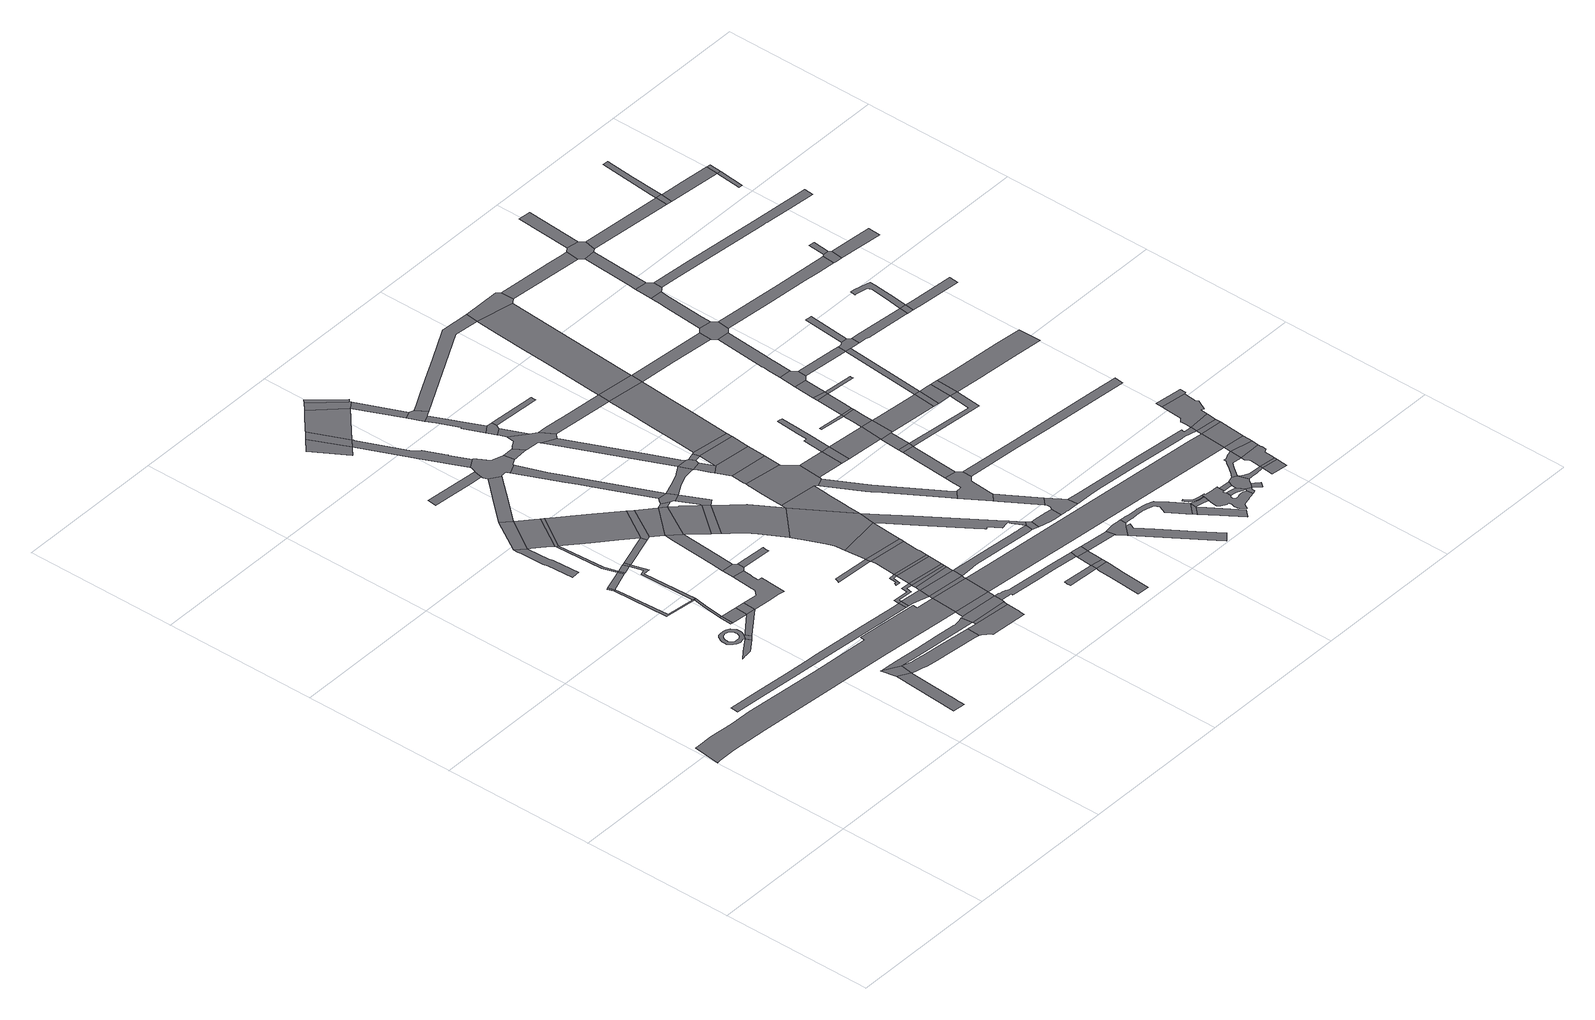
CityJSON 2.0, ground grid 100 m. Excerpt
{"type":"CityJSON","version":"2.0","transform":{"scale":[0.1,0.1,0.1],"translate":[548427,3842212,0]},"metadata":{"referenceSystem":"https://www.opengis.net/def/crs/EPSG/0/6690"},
"CityObjects":{
"road1":{"type":"Road","attributes":{"function":"1","RoadStructureAttribute.sectionType":"7"},"geometry":[{"type":"MultiSurface","lod":"1","boundaries":[[[0,1,2,3,4,5,6,7,8,9,10,11,12,13,14,15,16,17,18,19,20,21]]]}]},
"road2":{"type":"Road","attributes":{"RoadStructureAttribute.sectionType":"1"},"geometry":[{"type":"MultiSurface","lod":"1","boundaries":[[[22,23,24,25,26,27,28,29]]]}]},
"road3":{"type":"Road","attributes":{"RoadStructureAttribute.sectionType":"1"},"geometry":[{"type":"MultiSurface","lod":"1","boundaries":[[[30,31,32,33,34,35,36,37,38]]]}]},
"road4":{"type":"Road","attributes":{"RoadStructureAttribute.sectionType":"1"},"geometry":[{"type":"MultiSurface","lod":"1","boundaries":[[[39,40,41,42,43,44,45,46,47,48,49,50,51,52,53,54,55,56,57,58,59,60,61,62,63,64,65,66,67,22],[68,69,70,71,72,73,74,75,76,77,78,79,80,81,82,83,84,85,86,87,88,89,90]]]}]},
"road5":{"type":"Road","attributes":{"RoadStructureAttribute.sectionType":"1"},"geometry":[{"type":"MultiSurface","lod":"1","boundaries":[[[91,92,93,94,95,96,97,98,99,100,101,102,103,104]]]}]},
"road6":{"type":"Road","geometry":[{"type":"MultiSurface","lod":"1","boundaries":[[[39,22,29,105,106]]]}]},
"road7":{"type":"Road","geometry":[{"type":"MultiSurface","lod":"1","boundaries":[[[107,30,38,108]]]}]},
"road8":{"type":"Road","geometry":[{"type":"MultiSurface","lod":"1","boundaries":[[[109,110,111,112,113]]]}]},
"road9":{"type":"Road","geometry":[{"type":"MultiSurface","lod":"1","boundaries":[[[114,115,116,117,118]]]}]},
"road10":{"type":"Road","attributes":{"RoadStructureAttribute.sectionType":"1"},"geometry":[{"type":"MultiSurface","lod":"1","boundaries":[[[119,120,121,106,105,122,123,124]]]}]},
"road11":{"type":"Road","attributes":{"RoadStructureAttribute.sectionType":"1"},"geometry":[{"type":"MultiSurface","lod":"1","boundaries":[[[125,126,127,128,112,111,129,130,131]]]}]},
"road12":{"type":"Road","attributes":{"RoadStructureAttribute.sectionType":"1"},"geometry":[{"type":"MultiSurface","lod":"1","boundaries":[[[117,116,119,132]]]}]},
"road13":{"type":"Road","attributes":{"RoadStructureAttribute.sectionType":"1"},"geometry":[{"type":"MultiSurface","lod":"1","boundaries":[[[133,134,130,135,114,118]]]}]},
"road14":{"type":"Road","attributes":{"RoadStructureAttribute.sectionType":"1"},"geometry":[{"type":"MultiSurface","lod":"1","boundaries":[[[136,137,138,109,113,139]]]}]},
"road15":{"type":"Road","attributes":{"RoadStructureAttribute.sectionType":"1"},"geometry":[{"type":"MultiSurface","lod":"1","boundaries":[[[140,141,142,143,144,145,146,147,148,149,150]]]}]},
"road16":{"type":"Road","geometry":[{"type":"MultiSurface","lod":"1","boundaries":[[[131,130,134]]]}]},
"road17":{"type":"Road","geometry":[{"type":"MultiSurface","lod":"1","boundaries":[[[132,119,124,151]]]}]},
"road18":{"type":"Road","geometry":[{"type":"MultiSurface","lod":"1","boundaries":[[[152,136,139,153]]]}]},
"road19":{"type":"Road","attributes":{"RoadStructureAttribute.sectionType":"1"},"geometry":[{"type":"MultiSurface","lod":"1","boundaries":[[[154,155,156,157,158,159,131,134]]]}]},
"road20":{"type":"Road","attributes":{"RoadStructureAttribute.sectionType":"1"},"geometry":[{"type":"MultiSurface","lod":"1","boundaries":[[[160,161,162,163,136,152]]]}]},
"road21":{"type":"Road","attributes":{"RoadStructureAttribute.sectionType":"1"},"geometry":[{"type":"MultiSurface","lod":"1","boundaries":[[[164,165,152,153,166,157]]]}]},
"road22":{"type":"Road","attributes":{"function":"1","RoadStructureAttribute.sectionType":"7"},"geometry":[{"type":"MultiSurface","lod":"1","boundaries":[[[167,168,169,170,171,172,108,38,173,174,175,176,177,178,179,180,181]]]}]},
"road23":{"type":"Road","attributes":{"RoadStructureAttribute.sectionType":"1"},"geometry":[{"type":"MultiSurface","lod":"1","boundaries":[[[182,183,184,185,186,187,188,189,190,191,192,193,194,107,108,195,196,197,198,199,200,201]]]}]},
"road24":{"type":"Road","geometry":[{"type":"MultiSurface","lod":"1","boundaries":[[[202,140,150,203]]]}]},
"road25":{"type":"Road","geometry":[{"type":"MultiSurface","lod":"1","boundaries":[[[204,164,157,156]]]}]},
"road26":{"type":"Road","attributes":{"RoadStructureAttribute.sectionType":"1"},"geometry":[{"type":"MultiSurface","lod":"1","boundaries":[[[203,150,205,206,207,208]]]}]},
"road27":{"type":"Road","attributes":{"RoadStructureAttribute.sectionType":"1"},"geometry":[{"type":"MultiSurface","lod":"1","boundaries":[[[209,210,211,212,151,124,213,214,215,216,217,218,219,220,221,222]]]}]},
"road28":{"type":"Road","geometry":[{"type":"MultiSurface","lod":"1","boundaries":[[[208,207,162,161,223]]]}]},
"road29":{"type":"Road","attributes":{"RoadStructureAttribute.sectionType":"1"},"geometry":[{"type":"MultiSurface","lod":"1","boundaries":[[[224,204,156,225]]]}]},
"road30":{"type":"Road","geometry":[{"type":"MultiSurface","lod":"1","boundaries":[[[226,209,222,227,228,229,230]]]}]},
"road31":{"type":"Road","attributes":{"RoadStructureAttribute.sectionType":"1"},"geometry":[{"type":"MultiSurface","lod":"1","boundaries":[[[231,232,233,234,223,161,235,236,237,238,239,224,240]]]}]},
"road32":{"type":"Road","attributes":{"RoadStructureAttribute.sectionType":"1"},"geometry":[{"type":"MultiSurface","lod":"1","boundaries":[[[241,242,243,244,245]]]}]},
"road33":{"type":"Road","attributes":{"RoadStructureAttribute.sectionType":"1"},"geometry":[{"type":"MultiSurface","lod":"1","boundaries":[[[246,247,202,203,248,249,250,251]]]}]},
"road34":{"type":"Road","attributes":{"RoadStructureAttribute.sectionType":"1"},"geometry":[{"type":"MultiSurface","lod":"1","boundaries":[[[252,253,254,255,256,226,230,257,258,259,260]]]}]},
"road35":{"type":"Road","geometry":[{"type":"MultiSurface","lod":"1","boundaries":[[[104,103,261,262]]]}]},
"road36":{"type":"Road","geometry":[{"type":"MultiSurface","lod":"1","boundaries":[[[263,264,265,266,267]]]}]},
"road37":{"type":"Road","geometry":[{"type":"MultiSurface","lod":"1","boundaries":[[[268,269,270,229,228]]]}]},
"road38":{"type":"Road","geometry":[{"type":"MultiSurface","lod":"1","boundaries":[[[181,180,271,272,273,274,275,276,277,278,279,280]]]}]},
"road39":{"type":"Road","attributes":{"RoadStructureAttribute.sectionType":"1"},"geometry":[{"type":"MultiSurface","lod":"1","boundaries":[[[281,282,262,261,283,284,285]]]}]},
"road40":{"type":"Road","geometry":[{"type":"MultiSurface","lod":"1","boundaries":[[[240,224,225,286,287,288]]]}]},
"road41":{"type":"Road","geometry":[{"type":"MultiSurface","lod":"1","boundaries":[[[289,263,267,290]]]}]},
"road42":{"type":"Road","geometry":[{"type":"MultiSurface","lod":"1","boundaries":[[[291,292,293,104,262,294,295,296,297,298]]]}]},
"road43":{"type":"Road","attributes":{"RoadStructureAttribute.sectionType":"7"},"geometry":[{"type":"MultiSurface","lod":"1","boundaries":[[[299,300,280,279,301]]]}]},
"road44":{"type":"Road","attributes":{"RoadStructureAttribute.sectionType":"1"},"geometry":[{"type":"MultiSurface","lod":"1","boundaries":[[[302,288,287,303,252,304]]]}]},
"road45":{"type":"Road","geometry":[{"type":"MultiSurface","lod":"1","boundaries":[[[305,201,200,306,299,301,307,308,309,310,311]]]}]},
"road46":{"type":"Road","geometry":[{"type":"MultiSurface","lod":"1","boundaries":[[[304,252,260,312]]]}]},
"road47":{"type":"Road","attributes":{"RoadStructureAttribute.sectionType":"7"},"geometry":[{"type":"MultiSurface","lod":"1","boundaries":[[[20,313,311,310,314,315,316]]]}]},
"road48":{"type":"Road","attributes":{"RoadStructureAttribute.sectionType":"1"},"geometry":[{"type":"MultiSurface","lod":"1","boundaries":[[[317,318,319,320,321,322,323,290,267,324,325,326]]]}]},
"road49":{"type":"Road","attributes":{"RoadStructureAttribute.sectionType":"1"},"geometry":[{"type":"MultiSurface","lod":"1","boundaries":[[[327,328,329,330,331,332]]]}]},
"road50":{"type":"Road","geometry":[{"type":"MultiSurface","lod":"1","boundaries":[[[333,334,335,336,337,338,339,340]]]}]},
"road51":{"type":"Road","geometry":[{"type":"MultiSurface","lod":"1","boundaries":[[[341,21,20,316,342]]]}]},
"road52":{"type":"Road","attributes":{"RoadStructureAttribute.sectionType":"1"},"geometry":[{"type":"MultiSurface","lod":"1","boundaries":[[[343,344,345,312,260,346,347,348]]]}]},
"road53":{"type":"Road","attributes":{"RoadStructureAttribute.sectionType":"7"},"geometry":[{"type":"MultiSurface","lod":"1","boundaries":[[[284,349,350,341,342,351,352,353]]]}]},
"road54":{"type":"Road","geometry":[{"type":"MultiSurface","lod":"1","boundaries":[[[354,355,356,357,358,326,325,359,360,245,244,361,246,251,362,363,364,365,366,367,368,369,370,371]]]}]},
"road55":{"type":"Road","attributes":{"RoadStructureAttribute.sectionType":"1"},"geometry":[{"type":"MultiSurface","lod":"1","boundaries":[[[372,373,374,375,376,377,289,290,378,379,380,381,382,383,384,385]]]}]},
"road56":{"type":"Road","geometry":[{"type":"MultiSurface","lod":"1","boundaries":[[[285,284,353,386]]]}]},
"road57":{"type":"Road","geometry":[{"type":"MultiSurface","lod":"1","boundaries":[[[348,347,387,388]]]}]},
"road58":{"type":"Road","attributes":{"RoadStructureAttribute.sectionType":"7"},"geometry":[{"type":"MultiSurface","lod":"1","boundaries":[[[389,390,391,285,386,392,393,394,395,396,397]]]}]},
"road59":{"type":"Road","attributes":{"RoadStructureAttribute.sectionType":"1"},"geometry":[{"type":"MultiSurface","lod":"1","boundaries":[[[398,297,389,397]]]}]},
"road60":{"type":"Road","attributes":{"RoadStructureAttribute.sectionType":"1"},"geometry":[{"type":"MultiSurface","lod":"1","boundaries":[[[399,304,312,400]]]}]},
"road61":{"type":"Road","geometry":[{"type":"MultiSurface","lod":"1","boundaries":[[[298,297,398,401]]]}]},
"road62":{"type":"Road","attributes":{"RoadStructureAttribute.sectionType":"1"},"geometry":[{"type":"MultiSurface","lod":"1","boundaries":[[[402,403,404,405,366,365,406,407,408,409,410,411,412,413]]]}]},
"road63":{"type":"Road","attributes":{"RoadStructureAttribute.sectionType":"1"},"geometry":[{"type":"MultiSurface","lod":"1","boundaries":[[[340,298,401,414]]]}]},
"road64":{"type":"Road","attributes":{"RoadStructureAttribute.sectionType":"1"},"geometry":[{"type":"MultiSurface","lod":"1","boundaries":[[[333,340,414,415]]]}]},
"road65":{"type":"Road","geometry":[{"type":"MultiSurface","lod":"1","boundaries":[[[412,416,399,400,417,418,419,413]]]}]},
"road66":{"type":"Road","attributes":{"RoadStructureAttribute.sectionType":"1"},"geometry":[{"type":"MultiSurface","lod":"1","boundaries":[[[420,421,422,423,388,387,424,425,426,427,428,429]]]}]},
"road67":{"type":"Road","geometry":[{"type":"MultiSurface","lod":"1","boundaries":[[[430,431,372,385,432,433]]]}]},
"road68":{"type":"Road","attributes":{"RoadStructureAttribute.sectionType":"1"},"geometry":[{"type":"MultiSurface","lod":"1","boundaries":[[[434,435,436,333,415,437,438,439]]]}]},
"road69":{"type":"Road","attributes":{"RoadStructureAttribute.sectionType":"1"},"geometry":[{"type":"MultiSurface","lod":"1","boundaries":[[[440,371,370,441,442,443,444,445,446]]]}]},
"road70":{"type":"Road","attributes":{"RoadStructureAttribute.sectionType":"1"},"geometry":[{"type":"MultiSurface","lod":"1","boundaries":[[[447,448,449,419,418,450,451,348,388]]]}]},
"road71":{"type":"Road","attributes":{"RoadStructureAttribute.sectionType":"1"},"geometry":[{"type":"MultiSurface","lod":"1","boundaries":[[[452,430,433,453]]]}]},
"road72":{"type":"Road","geometry":[{"type":"MultiSurface","lod":"1","boundaries":[[[331,434,439,454,455,332]]]}]},
"road73":{"type":"Road","attributes":{"RoadStructureAttribute.sectionType":"1"},"geometry":[{"type":"MultiSurface","lod":"1","boundaries":[[[456,457,458,459,332,455]]]}]},
"road74":{"type":"Road","attributes":{"RoadStructureAttribute.sectionType":"1"},"geometry":[{"type":"MultiSurface","lod":"1","boundaries":[[[432,385,460,461]]]}]},
"road75":{"type":"Road","geometry":[{"type":"MultiSurface","lod":"1","boundaries":[[[429,428,462,463,464,465,466,457,456,467]]]}]},
"road76":{"type":"Road","geometry":[{"type":"MultiSurface","lod":"1","boundaries":[[[468,461,460,469,470,471,472,473]]]}]},
"road77":{"type":"Road","attributes":{"RoadStructureAttribute.sectionType":"1"},"geometry":[{"type":"MultiSurface","lod":"1","boundaries":[[[470,469,474,475,476,477,478]]]}]},
"road78":{"type":"Road","attributes":{"RoadStructureAttribute.sectionType":"1"},"geometry":[{"type":"MultiSurface","lod":"1","boundaries":[[[479,480,481,482,483,484,485,486,487,488,413,419,489,490,491,492,493,494,495,496]]]}]},
"road79":{"type":"Road","attributes":{"RoadStructureAttribute.sectionType":"1"},"geometry":[{"type":"MultiSurface","lod":"1","boundaries":[[[497,498,499,500,501,502,503,504,310,309,505,506,507,508,509,510,511]]]}]},
"road80":{"type":"Road","geometry":[{"type":"MultiSurface","lod":"1","boundaries":[[[512,478,477,513,514,515,516,517,518]]]}]},
"road81":{"type":"Road","geometry":[{"type":"MultiSurface","lod":"1","boundaries":[[[519,520,521,522,523,524,525,440,446,526,527,528,529,530,531,532,533,534]]]}]},
"road82":{"type":"Road","attributes":{"RoadStructureAttribute.sectionType":"1"},"geometry":[{"type":"MultiSurface","lod":"1","boundaries":[[[514,513,535,519,534]]]}]},
"road83":{"type":"Road","geometry":[{"type":"MultiSurface","lod":"1","boundaries":[[[536,429,467,537,538,539,540,541,542,543]]]}]},
"road84":{"type":"Road","attributes":{"RoadStructureAttribute.sectionType":"1"},"geometry":[{"type":"MultiSurface","lod":"1","boundaries":[[[528,544,545,479,546,547,548,549,529]]]}]},
"road85":{"type":"Road","geometry":[{"type":"MultiSurface","lod":"1","boundaries":[[[550,551,552,553,554]]]}]},
"road86":{"type":"Road","attributes":{"RoadStructureAttribute.sectionType":"1"},"geometry":[{"type":"MultiSurface","lod":"1","boundaries":[[[555,556,557,558,559,560,561,562,386,353,563,564,565,566,567]]]}]},
"road87":{"type":"Road","geometry":[{"type":"MultiSurface","lod":"1","boundaries":[[[479,496,568,569,570,571,546]]]}]},
"road88":{"type":"Road","attributes":{"RoadStructureAttribute.sectionType":"1"},"geometry":[{"type":"MultiSurface","lod":"1","boundaries":[[[572,568,496,573,574,575,576]]]}]},
"road89":{"type":"Road","attributes":{"RoadStructureAttribute.sectionType":"1"},"geometry":[{"type":"MultiSurface","lod":"1","boundaries":[[[553,577,578,579,580,581,582,583]]]}]},
"road90":{"type":"Road","attributes":{"RoadStructureAttribute.sectionType":"1"},"geometry":[{"type":"MultiSurface","lod":"1","boundaries":[[[584,585,586,518,517]]]}]},
"road91":{"type":"Road","geometry":[{"type":"MultiSurface","lod":"1","boundaries":[[[587,588,589,590,591,592,536,543,593,594,595,596,597,598,599,600]]]}]},
"road92":{"type":"Road","attributes":{"RoadStructureAttribute.sectionType":"1"},"geometry":[{"type":"MultiSurface","lod":"1","boundaries":[[[601,602,603,571,570,604,605]]]}]},
"road93":{"type":"Road","geometry":[{"type":"MultiSurface","lod":"1","boundaries":[[[554,553,583,606]]]}]},
"road94":{"type":"Road","attributes":{"RoadStructureAttribute.sectionType":"1"},"geometry":[{"type":"MultiSurface","lod":"1","boundaries":[[[607,608,587,600,609]]]}]},
"road95":{"type":"Road","attributes":{"RoadStructureAttribute.sectionType":"1"},"geometry":[{"type":"MultiSurface","lod":"1","boundaries":[[[610,611,612,613,614,467,456,615,616,617,618,619,620,621,622,623,624,625,626,627,628,629,630,631,632,633,634,635,567,636]]]}]},
"road96":{"type":"Road","attributes":{"RoadStructureAttribute.sectionType":"1"},"geometry":[{"type":"MultiSurface","lod":"1","boundaries":[[[637,554,606,638,639]]]}]},
"road97":{"type":"Road","geometry":[{"type":"MultiSurface","lod":"1","boundaries":[[[576,575,607,609,640]]]}]},
"road98":{"type":"Road","attributes":{"RoadStructureAttribute.sectionType":"1"},"geometry":[{"type":"MultiSurface","lod":"1","boundaries":[[[641,642,643,644,533,532,645,646]]]}]},
"road99":{"type":"Road","geometry":[{"type":"MultiSurface","lod":"1","boundaries":[[[647,511,510,637,639,648]]]}]},
"road100":{"type":"Road","attributes":{"RoadStructureAttribute.sectionType":"1"},"geometry":[{"type":"MultiSurface","lod":"1","boundaries":[[[605,576,640,649,650]]]}]},
"road101":{"type":"Road","geometry":[{"type":"MultiSurface","lod":"1","boundaries":[[[651,601,605,650,652,653]]]}]},
"road102":{"type":"Road","attributes":{"RoadStructureAttribute.sectionType":"1"},"geometry":[{"type":"MultiSurface","lod":"1","boundaries":[[[654,655,596,595,656,657,658,659,660,661,662]]]}]},
"road103":{"type":"Road","geometry":[{"type":"MultiSurface","lod":"1","boundaries":[[[663,664,636,567,566,665,666]]]}]},
"road104":{"type":"Road","attributes":{"RoadStructureAttribute.sectionType":"1"},"geometry":[{"type":"MultiSurface","lod":"1","boundaries":[[[667,648,639,668,669]]]}]},
"road105":{"type":"Road","attributes":{"RoadStructureAttribute.sectionType":"1"},"geometry":[{"type":"MultiSurface","lod":"1","boundaries":[[[670,671,672,673,674,675,676,677,678,473,472,679,680,681]]]}]},
"road106":{"type":"Road","attributes":{"RoadStructureAttribute.sectionType":"1"},"geometry":[{"type":"MultiSurface","lod":"1","boundaries":[[[682,683,599,598,684,685]]]}]},
"road107":{"type":"Road","attributes":{"RoadStructureAttribute.sectionType":"1"},"geometry":[{"type":"MultiSurface","lod":"1","boundaries":[[[686,687,688,689,666,665,690,691,692,693,694]]]}]},
"road108":{"type":"Road","attributes":{"RoadStructureAttribute.sectionType":"1"},"geometry":[{"type":"MultiSurface","lod":"1","boundaries":[[[695,696,697,698,699,700,651,653,701,702,703,704,705,706]]]}]},
"road109":{"type":"Road","geometry":[{"type":"MultiSurface","lod":"1","boundaries":[[[685,684,707,708]]]}]},
"road110":{"type":"Road","geometry":[{"type":"MultiSurface","lod":"1","boundaries":[[[709,710,711,662,661,712,713,714,715,716,717,718,719,720]]]}]},
"road111":{"type":"Road","geometry":[{"type":"MultiSurface","lod":"1","boundaries":[[[721,722,723,724,725,669,668,726,727,728,729,730]]]}]},
"road112":{"type":"Road","attributes":{"RoadStructureAttribute.sectionType":"1"},"geometry":[{"type":"MultiSurface","lod":"1","boundaries":[[[713,712,731,732,733]]]}]},
"road113":{"type":"Road","geometry":[{"type":"MultiSurface","lod":"1","boundaries":[[[646,645,695,706,734,735]]]}]},
"road114":{"type":"Road","attributes":{"RoadStructureAttribute.sectionType":"1"},"geometry":[{"type":"MultiSurface","lod":"1","boundaries":[[[736,737,738,739,740,741,742,743,744,685,708]]]}]},
"road115":{"type":"Road","geometry":[{"type":"MultiSurface","lod":"1","boundaries":[[[745,733,732,746,747,748,694,693,749,750,751,752,753,754,755,756]]]}]},
"road116":{"type":"Road","attributes":{"function":"1","RoadStructureAttribute.sectionType":"7"},"geometry":[{"type":"MultiSurface","lod":"1","boundaries":[[[757,758,759,760,342,316,761,762,763,764,765,766,767]]]}]},
"road117":{"type":"Road","attributes":{"RoadStructureAttribute.sectionType":"1"},"geometry":[{"type":"MultiSurface","lod":"1","boundaries":[[[768,769,770,771,772,728,727,773,774,775,776]]]}]},
"road118":{"type":"Road","attributes":{"RoadStructureAttribute.sectionType":"1"},"geometry":[{"type":"MultiSurface","lod":"1","boundaries":[[[708,707,777,778,779]]]}]},
"road119":{"type":"Road","attributes":{"RoadStructureAttribute.sectionType":"1"},"geometry":[{"type":"MultiSurface","lod":"1","boundaries":[[[780,781,709,720,782,783,784]]]}]},
"road120":{"type":"Road","geometry":[{"type":"MultiSurface","lod":"1","boundaries":[[[785,780,784,786]]]}]},
"road121":{"type":"Road","attributes":{"RoadStructureAttribute.sectionType":"1"},"geometry":[{"type":"MultiSurface","lod":"1","boundaries":[[[787,788,789,790,791,792,793,794,795,796,797,798,799,800,801,802,730,729,803,804,805,806,807,808,809,810,811,812,813,814]]]}]},
"road122":{"type":"Road","attributes":{"RoadStructureAttribute.sectionType":"1"},"geometry":[{"type":"MultiSurface","lod":"1","boundaries":[[[778,785,786,815]]]}]},
"road123":{"type":"Road","attributes":{"RoadStructureAttribute.sectionType":"1"},"geometry":[{"type":"MultiSurface","lod":"1","boundaries":[[[680,816,817,818,819,820,821,822,823,646,735,824,825]]]}]},
"road124":{"type":"Road","geometry":[{"type":"MultiSurface","lod":"1","boundaries":[[[826,827,828,829,830]]]}]},
"road125":{"type":"Road","geometry":[{"type":"MultiSurface","lod":"1","boundaries":[[[779,778,815,831,832]]]}]},
"road126":{"type":"Road","geometry":[{"type":"MultiSurface","lod":"1","boundaries":[[[814,813,833,834]]]}]},
"road127":{"type":"Road","attributes":{"RoadStructureAttribute.sectionType":"1"},"geometry":[{"type":"MultiSurface","lod":"1","boundaries":[[[829,835,779,832,836,837]]]}]},
"road128":{"type":"Road","geometry":[{"type":"MultiSurface","lod":"1","boundaries":[[[830,829,837,838]]]}]},
"road129":{"type":"Road","attributes":{"RoadStructureAttribute.sectionType":"1"},"geometry":[{"type":"MultiSurface","lod":"1","boundaries":[[[839,834,833,840,841,842]]]}]},
"road130":{"type":"Road","attributes":{"RoadStructureAttribute.sectionType":"1"},"geometry":[{"type":"MultiSurface","lod":"1","boundaries":[[[843,844,830,838,845,846,847]]]}]},
"road131":{"type":"Road","geometry":[{"type":"MultiSurface","lod":"1","boundaries":[[[848,849,814,834,850,851,852,853]]]}]},
"road132":{"type":"Road","geometry":[{"type":"MultiSurface","lod":"1","boundaries":[[[854,855,856,857,858,859,860,861,862,863,864,865,866,867,868,869,870,871]]]}]},
"road133":{"type":"Road","attributes":{"RoadStructureAttribute.sectionType":"1"},"geometry":[{"type":"MultiSurface","lod":"1","boundaries":[[[734,706,872,873,874]]]}]},
"road134":{"type":"Road","geometry":[{"type":"MultiSurface","lod":"1","boundaries":[[[681,680,825,875,876,877,878]]]}]},
"road135":{"type":"Road","geometry":[{"type":"MultiSurface","lod":"1","boundaries":[[[879,843,847,880]]]}]},
"road136":{"type":"Road","attributes":{"RoadStructureAttribute.sectionType":"1"},"geometry":[{"type":"MultiSurface","lod":"1","boundaries":[[[881,879,880,882,883]]]}]},
"road137":{"type":"Road","attributes":{"RoadStructureAttribute.sectionType":"1"},"geometry":[{"type":"MultiSurface","lod":"1","boundaries":[[[884,885,886,832,831,887,888]]]}]},
"road138":{"type":"Road","attributes":{"RoadStructureAttribute.sectionType":"1"},"geometry":[{"type":"MultiSurface","lod":"1","boundaries":[[[889,890,786,784,891,892]]]}]},
"road139":{"type":"Road","geometry":[{"type":"MultiSurface","lod":"1","boundaries":[[[893,894,895,896,897,871,870,898,853,852,899,900,901,902,903,904,905,906,907,908,909,910,911,912,913,914,915,916,917,918,919,920,921,922,923,924,925,926,927,928,929,930,931,932,933,934,935,936]]]}]},
"road140":{"type":"Road","geometry":[{"type":"MultiSurface","lod":"1","boundaries":[[[937,881,883,938,939,940]]]}]},
"road141":{"type":"Road","attributes":{"RoadStructureAttribute.sectionType":"1"},"geometry":[{"type":"MultiSurface","lod":"1","boundaries":[[[941,942,943,944,945,756,755,946,947,948,949,950,951,952,953,954,955]]]}]},
"road142":{"type":"Road","geometry":[{"type":"MultiSurface","lod":"1","boundaries":[[[956,957,958,880,847]]]}]},
"road143":{"type":"Road","geometry":[{"type":"MultiSurface","lod":"1","boundaries":[[[959,960,961,932,931,962,963,964,965,966]]]}]},
"road144":{"type":"Road","attributes":{"RoadStructureAttribute.sectionType":"1"},"geometry":[{"type":"MultiSurface","lod":"1","boundaries":[[[967,936,935,968,969,970,971]]]}]},
"road145":{"type":"Road","geometry":[{"type":"MultiSurface","lod":"1","boundaries":[[[965,918,917,972,973,974,975,976,977]]]}]},
"road146":{"type":"Road","attributes":{"RoadStructureAttribute.sectionType":"1"},"geometry":[{"type":"MultiSurface","lod":"1","boundaries":[[[978,979,980,981,937,940,982,983,984,985]]]}]},
"road147":{"type":"Road","geometry":[{"type":"MultiSurface","lod":"1","boundaries":[[[888,887,986,987]]]}]},
"road148":{"type":"Road","geometry":[{"type":"MultiSurface","lod":"1","boundaries":[[[988,971,970,989,966,965,977,990,991,992,993]]]}]},
"road149":{"type":"Road","attributes":{"RoadStructureAttribute.sectionType":"1"},"geometry":[{"type":"MultiSurface","lod":"1","boundaries":[[[994,990,977,995,996,997]]]}]},
"road150":{"type":"Road","attributes":{"RoadStructureAttribute.sectionType":"1"},"geometry":[{"type":"MultiSurface","lod":"1","boundaries":[[[998,999,1000,1001,718,717,1002,1003,1004,1005,1006]]]}]},
"road151":{"type":"Road","attributes":{"RoadStructureAttribute.sectionType":"1"},"geometry":[{"type":"MultiSurface","lod":"1","boundaries":[[[1007,987,986,889,1008]]]}]},
"road152":{"type":"Road","attributes":{"RoadStructureAttribute.sectionType":"1"},"geometry":[{"type":"MultiSurface","lod":"1","boundaries":[[[1009,939,938,1010,1011]]]}]},
"road153":{"type":"Road","geometry":[{"type":"MultiSurface","lod":"1","boundaries":[[[1012,1013,874,873,1014,978,985,1015,1016,1017,1018,1019]]]}]},
"road154":{"type":"Road","attributes":{"RoadStructureAttribute.sectionType":"1"},"geometry":[{"type":"MultiSurface","lod":"1","boundaries":[[[1020,1021,1022,1023,993,992,1024,1025,1026,1027]]]}]},
"road155":{"type":"Road","geometry":[{"type":"MultiSurface","lod":"1","boundaries":[[[1028,1008,889,892,1029]]]}]},
"road156":{"type":"Road","attributes":{"RoadStructureAttribute.sectionType":"1"},"geometry":[{"type":"MultiSurface","lod":"1","boundaries":[[[1030,1031,1032,1033,1034,1035,1036,1037,988,993,1038,1039,1040,1041]]]}]},
"road157":{"type":"Road","attributes":{"RoadStructureAttribute.sectionType":"1"},"geometry":[{"type":"MultiSurface","lod":"1","boundaries":[[[1010,1042,888,987,1043,1044,1045]]]}]},
"road158":{"type":"Road","attributes":{"RoadStructureAttribute.sectionType":"1"},"geometry":[{"type":"MultiSurface","lod":"1","boundaries":[[[1046,1047,1048,877,876,1049,1050]]]}]},
"road159":{"type":"Road","attributes":{"RoadStructureAttribute.sectionType":"1"},"geometry":[{"type":"MultiSurface","lod":"1","boundaries":[[[1051,1052,1053,1054,1055,1012,1019,1056,1057,1058,1059]]]}]},
"road160":{"type":"Road","attributes":{"RoadStructureAttribute.sectionType":"1"},"geometry":[{"type":"MultiSurface","lod":"1","boundaries":[[[1026,1060,1061,1062]]]}]},
"road161":{"type":"Road","geometry":[{"type":"MultiSurface","lod":"1","boundaries":[[[1027,1026,1062,1063]]]}]},
"road162":{"type":"Road","attributes":{"RoadStructureAttribute.sectionType":"1"},"geometry":[{"type":"MultiSurface","lod":"1","boundaries":[[[1064,1065,1066,1067,1068,1069,1070,1071,1041,1072,1073,1074,1027,1063]]]}]},
"road163":{"type":"Road","geometry":[{"type":"MultiSurface","lod":"1","boundaries":[[[1075,1076,1011,1010,1045,1077,1078,1079,1080,1081]]]}]},
"road164":{"type":"Road","geometry":[{"type":"MultiSurface","lod":"1","boundaries":[[[1082,1051,1059,1083,1084,1085,1086,1087]]]}]},
"road165":{"type":"Road","geometry":[{"type":"MultiSurface","lod":"1","boundaries":[[[1030,1041,1071,1088]]]}]},
"road166":{"type":"Road","attributes":{"RoadStructureAttribute.sectionType":"7"},"geometry":[{"type":"MultiSurface","lod":"1","boundaries":[[[766,1030,1088,1089]]]}]},
"road167":{"type":"Road","attributes":{"RoadStructureAttribute.sectionType":"1"},"geometry":[{"type":"MultiSurface","lod":"1","boundaries":[[[1090,1091,1092,1075,1081]]]}]},
"road168":{"type":"Road","geometry":[{"type":"MultiSurface","lod":"1","boundaries":[[[767,766,1089,1093]]]}]},
"road169":{"type":"Road","attributes":{"RoadStructureAttribute.sectionType":"1"},"geometry":[{"type":"MultiSurface","lod":"1","boundaries":[[[1094,1095,1096,1082,1087]]]}]},
"road170":{"type":"Road","attributes":{"RoadStructureAttribute.sectionType":"7"},"geometry":[{"type":"MultiSurface","lod":"1","boundaries":[[[954,767,1093,1097]]]}]},
"road171":{"type":"Road","geometry":[{"type":"MultiSurface","lod":"1","boundaries":[[[1098,955,954,1097]]]}]},
"road172":{"type":"Road","attributes":{"RoadStructureAttribute.sectionType":"1"},"geometry":[{"type":"MultiSurface","lod":"1","boundaries":[[[1099,1100,1101,1029,892,1102,1103,1104,1105,1106,1107]]]}]},
"road173":{"type":"Road","geometry":[{"type":"MultiSurface","lod":"1","boundaries":[[[1108,1050,1049,1109,1095,1094,1110,1111,1112]]]}]},
"road174":{"type":"Road","attributes":{"RoadStructureAttribute.sectionType":"1"},"geometry":[{"type":"MultiSurface","lod":"1","boundaries":[[[1113,1114,1115,1116,1117,1118,1119,1120,1121,955,1098,1122,1123,1124,1125,1126,1127]]]}]},
"road175":{"type":"Road","attributes":{"RoadStructureAttribute.sectionType":"1"},"geometry":[{"type":"MultiSurface","lod":"1","boundaries":[[[1128,1129,1080,1079,1130,1131,1132,1133,1134]]]}]},
"road176":{"type":"Road","attributes":{"RoadStructureAttribute.sectionType":"1"},"geometry":[{"type":"MultiSurface","lod":"1","boundaries":[[[1135,1017,1016,1136,1137,1138,1139,1140,1141,1142]]]}]},
"road177":{"type":"Road","geometry":[{"type":"MultiSurface","lod":"1","boundaries":[[[1143,1113,1127,1144,1145,1146]]]}]},
"road178":{"type":"Road","attributes":{"RoadStructureAttribute.sectionType":"1"},"geometry":[{"type":"MultiSurface","lod":"1","boundaries":[[[1147,1108,1112,1148]]]}]},
"road179":{"type":"Road","geometry":[{"type":"MultiSurface","lod":"1","boundaries":[[[1134,1133,1149,1150]]]}]},
"road180":{"type":"Road","attributes":{"RoadStructureAttribute.sectionType":"1"},"geometry":[{"type":"MultiSurface","lod":"1","boundaries":[[[1151,1152,1153,1154,1155,1156,1157,1158,1159,1160,1161,1162,1163,1164,1134,1150]]]}]},
"road181":{"type":"Road","attributes":{"RoadStructureAttribute.sectionType":"1"},"geometry":[{"type":"MultiSurface","lod":"1","boundaries":[[[1165,1111,1110,1166,1167]]]}]},
"road182":{"type":"Road","attributes":{"RoadStructureAttribute.sectionType":"1"},"geometry":[{"type":"MultiSurface","lod":"1","boundaries":[[[1168,1150,1149,1169,1170,1171]]]}]},
"road183":{"type":"Road","attributes":{"RoadStructureAttribute.sectionType":"1"},"geometry":[{"type":"MultiSurface","lod":"1","boundaries":[[[1172,1173,1174,1175,1085,1084,1176,1177,1178,1179,1180,1181,1182,1183,1184,1185,1186]]]}]},
"road184":{"type":"Road","geometry":[{"type":"MultiSurface","lod":"1","boundaries":[[[1187,1142,1141,1188,1189,1190,1191]]]}]},
"road185":{"type":"Road","geometry":[{"type":"MultiSurface","lod":"1","boundaries":[[[1192,1193,1187,1191]]]}]},
"road186":{"type":"Road","geometry":[{"type":"MultiSurface","lod":"1","boundaries":[[[1167,1166,1194,1195,1196]]]}]},
"road187":{"type":"Road","attributes":{"RoadStructureAttribute.sectionType":"1"},"geometry":[{"type":"MultiSurface","lod":"1","boundaries":[[[1197,1190,1189,1198,1199,1200]]]}]},
"road188":{"type":"Road","attributes":{"RoadStructureAttribute.sectionType":"1"},"geometry":[{"type":"MultiSurface","lod":"1","boundaries":[[[1201,1202,1167,1196,1203,1204,1205]]]}]},
"road189":{"type":"Road","attributes":{"RoadStructureAttribute.sectionType":"1"},"geometry":[{"type":"MultiSurface","lod":"1","boundaries":[[[1206,1195,1194,1207,1208,1209]]]}]},
"road190":{"type":"Road","geometry":[{"type":"MultiSurface","lod":"1","boundaries":[[[1208,1210,1211,1212,1213]]]}]},
"road191":{"type":"Road","geometry":[{"type":"MultiSurface","lod":"1","boundaries":[[[1209,1208,1213,1214]]]}]}
},
"vertices":[
[1763,939,0],[1765,971,0],[1360,1010,0],[1360,980,0],[965,1013,0],[462,1063,0],[320,1069,0],[162,1083,0],[37,1084,0],[30,1084,0],[5,904,0],[15,909,0],[16,909,0],[29,909,0],[151,908,0],[264,901,0],[397,893,0],[552,879,0],[1340,807,0],[1740,766,0],[1869,754,0],[1881,927,0],
[943,1493,0],[849,1427,0],[844,1423,0],[799,1391,0],[831,1395,0],[835,1395,0],[876,1400,0],[959,1460,0],
[1224,639,0],[1225,638,0],[1192,200,0],[1272,194,0],[1274,226,0],[1275,240,0],[1277,259,0],[1291,462,0],[1301,597,0],
[963,1520,0],[970,1532,0],[970,1533,0],[975,1541,0],[977,1561,0],[975,1581,0],[967,1596,0],[957,1613,0],[937,1623,0],[917,1627,0],[894,1627,0],[884,1626,0],[874,1625,0],[859,1612,0],[849,1594,0],[849,1592,0],[842,1572,0],[840,1557,0],[842,1539,0],[850,1527,0],[854,1522,0],[863,1512,0],[875,1502,0],[879,1500,0],[880,1499,0],[888,1495,0],[903,1492,0],[920,1495,0],[935,1503,0],[927,1600,0],[937,1590,0],[947,1575,0],[950,1558,0],[945,1544,0],[945,1543,0],[938,1530,0],[923,1523,0],[905,1520,0],[890,1523,0],[880,1532,0],[875,1537,0],[872,1540,0],[867,1550,0],[867,1560,0],[867,1570,0],[870,1580,0],[871,1581,0],[877,1590,0],[887,1600,0],[893,1602,0],[902,1605,0],[912,1605,0],
[1698,1046,0],[1431,1071,0],[1094,1101,0],[1005,1109,0],[856,1122,0],[656,1139,0],[426,1161,0],[422,1111,0],[607,1093,0],[858,1070,0],[1170,1040,0],[1552,1005,0],[1724,988,0],[1728,1044,0],
[987,1481,0],[970,1516,0],
[1205,736,0],[1313,677,0],
[801,2361,0],[790,2357,0],[803,2318,0],[815,2321,0],[815,2322,0],
[1000,1722,0],[994,1638,0],[1006,1636,0],[1012,1717,0],[1012,1719,0],
[1114,1624,0],[985,1527,0],[983,1525,0],[1022,1507,0],[1024,1508,0],[1177,1620,0],
[838,1957,0],[826,2149,0],[821,2206,0],[818,2266,0],[819,1951,0],[1027,1925,0],[1021,1936,0],
[1119,1707,0],
[1029,1851,0],[1044,1931,0],[1013,1840,0],
[941,2407,0],[935,2405,0],[898,2394,0],[954,2370,0],
[727,2975,0],[727,2942,0],[728,2923,0],[733,2768,0],[742,2740,0],[750,2572,0],[785,2573,0],[805,2574,0],[796,2751,0],[787,2778,0],[783,2924,0],
[1182,1701,0],
[954,2411,0],[967,2374,0],
[1028,2288,0],[1072,2289,0],[1040,2397,0],[1023,2392,0],[1047,2309,0],[1012,2296,0],
[928,2501,0],[912,2810,0],[898,2809,0],[914,2498,0],
[1011,2429,0],[960,2413,0],[980,2378,0],
[1586,632,0],[1459,644,0],[1414,652,0],[1369,656,0],[1370,660,0],[1321,674,0],[1303,596,0],[1327,587,0],[1348,582,0],[1367,577,0],[1397,568,0],[1457,558,0],[1765,526,0],[1792,521,0],[1799,606,0],
[1837,694,0],[1816,688,0],[1803,686,0],[1786,683,0],[1775,684,0],[1771,684,0],[1640,696,0],[1488,710,0],[1310,727,0],[1295,728,0],[1279,730,0],[1227,734,0],[1207,736,0],[1320,677,0],[1440,665,0],[1571,652,0],[1635,646,0],[1733,637,0],[1859,626,0],[1849,697,0],
[860,3194,0],[919,3140,0],
[1029,2434,0],
[796,2913,0],[882,2837,0],[897,2823,0],[1030,3040,0],
[1319,1893,0],[1308,1751,0],[1306,1725,0],[1277,1693,0],[1297,1608,0],[1360,1602,0],[1402,1597,0],[1409,1692,0],[1413,1742,0],[1415,1767,0],[1389,1770,0],[1393,1824,0],[1393,1826,0],[1398,1883,0],
[1048,3024,0],
[1257,2505,0],[1265,2467,0],
[1325,1974,0],[1402,1887,0],[1421,1903,0],[1424,1948,0],[1403,1965,0],
[1248,2846,0],[1158,2925,0],[1099,2978,0],[1098,2979,0],[915,2807,0],[918,2805,0],[930,2794,0],[1047,2691,0],[1165,2588,0],[1388,2721,0],
[759,3619,0],[753,3558,0],[1042,3531,0],[1105,3525,0],[1116,3583,0],
[1117,3487,0],[942,3288,0],[920,3140,0],[1002,3235,0],[1026,3263,0],[1183,3442,0],
[1359,2417,0],[1359,2416,0],[1354,2350,0],[1341,2185,0],[1332,2058,0],[1412,2077,0],[1433,2344,0],[1433,2346,0],[1433,2347,0],
[1744,986,0],[1748,1042,0],
[741,4483,0],[661,4412,0],[795,4192,0],[844,4235,0],[851,4242,0],
[1622,1889,0],[1623,1912,0],[1625,1934,0],
[1815,509,0],[1828,496,0],[1850,475,0],[1851,474,0],[1851,468,0],[2097,452,0],[2099,484,0],[2099,486,0],[2105,575,0],[1862,599,0],
[1888,1028,0],[1886,1028,0],[1775,983,0],[1883,955,0],[1891,1028,0],
[1281,2471,0],[1292,2475,0],[1422,2691,0],
[789,4525,0],[899,4286,0],
[1839,1114,0],[1834,1072,0],[1732,1081,0],[1750,1061,0],[1847,1054,0],[1854,1094,0],[1896,1090,0],[1897,1112,0],
[1863,621,0],[1862,605,0],[2107,607,0],
[1522,2603,0],[1293,2475,0],[1524,2603,0],
[1857,697,0],[1859,622,0],[2111,606,0],[2112,612,0],[2114,627,0],[2117,679,0],[1864,697,0],
[1561,2570,0],
[1867,725,0],[2118,692,0],[2119,704,0],[2121,730,0],
[1135,3789,0],[1139,3793,0],[1137,3796,0],[1076,3928,0],[1038,3969,0],[905,4272,0],[903,4276,0],[1012,3890,0],[1132,3626,0],[1192,3662,0],
[1671,1449,0],[1664,1433,0],[1656,1417,0],[1663,1417,0],[1910,1401,0],[1909,1433,0],
[1906,1225,0],[1865,1225,0],[1861,1172,0],[1848,1172,0],[1839,1157,0],[1869,1155,0],[1878,1205,0],[1904,1207,0],
[1881,928,0],[2134,902,0],
[1679,2446,0],[1610,2523,0],[1606,2526,0],[1508,2263,0],[1535,2232,0],[1693,2430,0],
[1883,952,0],[1882,941,0],[2134,904,0],[2135,916,0],[2136,930,0],
[1328,3553,0],[1323,3555,0],[1253,3579,0],[1211,3646,0],[1201,3662,0],[1134,3622,0],[1120,3583,0],[1108,3514,0],[1190,3450,0],[1227,3448,0],[1230,3442,0],[1236,3428,0],[1301,3457,0],[1300,3463,0],[1303,3464,0],[1326,3476,0],[1344,3485,0],[1333,3553,0],
[933,4652,0],[923,4643,0],[911,4632,0],[856,4585,0],[855,4583,0],[796,4532,0],[964,4343,0],[966,4344,0],[1020,4393,0],[1031,4403,0],[1042,4412,0],[1047,4417,0],[1097,4462,0],[1108,4471,0],
[2142,998,0],
[1572,2191,0],[1724,2393,0],
[1893,1062,0],[1893,1051,0],[1891,1034,0],[2141,1008,0],[2139,1008,0],[2140,1012,0],[2141,1015,0],[2141,1016,0],[2143,1045,0],
[2144,1065,0],
[1557,2614,0],[1604,2585,0],
[2146,1086,0],
[1475,3035,0],[1398,3209,0],[1371,3272,0],[1366,3285,0],[1347,3185,0],[1347,3184,0],[1367,3141,0],[1399,3070,0],[1418,3029,0],[1498,2852,0],[1588,2652,0],[1648,2651,0],
[2152,1181,0],
[2153,1200,0],
[1579,2641,0],[1630,2574,0],[1631,2571,0],[1682,2592,0],
[1960,2083,0],[1861,2245,0],[1858,2247,0],[1796,2314,0],[1601,2158,0],[1605,2154,0],[1660,2092,0],[1698,2031,0],[1789,1879,0],[1973,2063,0],
[982,4696,0],[937,4656,0],[1153,4501,0],[1149,4510,0],
[1912,1401,0],[1914,1387,0],[1916,1364,0],[2157,1249,0],[2158,1273,0],[2165,1374,0],
[1406,3555,0],[1356,3485,0],[1366,3486,0],[1436,3489,0],[1443,3489,0],[1445,3489,0],[1448,3489,0],
[1725,2394,0],[1767,2420,0],[1760,2434,0],[1695,2443,0],[1695,2437,0],
[999,4712,0],[1165,4524,0],
[2167,1391,0],[2168,1405,0],
[2182,1609,0],[1896,1569,0],[1909,1437,0],[1909,1434,0],
[1240,4178,0],[1287,4199,0],
[1807,1838,0],[1815,1819,0],[1871,1687,0],[1889,1641,0],[1891,1622,0],[2198,1719,0],
[1306,4192,0],[1284,4081,0],[1330,4102,0],[1343,4109,0],[1363,4119,0],[1321,4187,0],
[1311,4022,0],[1370,3890,0],[1362,3886,0],[1419,3757,0],[1470,3791,0],
[1874,2755,0],[1865,2749,0],[1861,2746,0],[1815,2717,0],[1810,2714,0],[1808,2712,0],[1790,2704,0],[1788,2703,0],[1731,2680,0],[1726,2678,0],[1750,2630,0],[1754,2632,0],[1812,2657,0],[1831,2665,0],[1834,2665,0],[1842,2666,0],[1885,2670,0],[1909,2673,0],
[2572,615,0],[2227,653,0],[2215,654,0],[2199,660,0],[2192,662,0],[2176,668,0],[2159,672,0],[2146,676,0],[2188,620,0],[2187,610,0],[2195,609,0],[2369,590,0],[2505,577,0],[2674,558,0],[2684,603,0],
[1491,3789,0],[1447,3696,0],[1497,3729,0],[1505,3745,0],[1508,3750,0],[1509,3753,0],[1510,3788,0],
[1470,3645,0],[1464,3604,0],[1462,3592,0],[1423,3567,0],[1421,3565,0],[1412,3559,0],[1408,3557,0],[1457,3488,0],[1541,3479,0],[1548,3468,0],[1634,3423,0],[1640,3429,0],[1657,3447,0],[1662,3452,0],[1612,3537,0],[1570,3566,0],
[1455,3679,0],
[1975,2092,0],[2204,1817,0],[2205,1822,0],[2207,1859,0],[2213,1942,0],[2214,1956,0],[2215,1977,0],[2223,2065,0],
[1563,3435,0],[1721,3089,0],[1940,2755,0],[1934,2767,0],[1842,2971,0],[1731,3211,0],
[2458,463,0],[2457,441,0],[2456,418,0],[2662,403,0],[2665,445,0],
[2700,947,0],[2665,951,0],[2654,951,0],[2644,952,0],[2624,954,0],[2623,954,0],[2574,959,0],[2428,972,0],[2206,933,0],[2266,936,0],[2678,898,0],[2699,896,0],[2706,947,0],
[1970,2686,0],[1969,2688,0],[1976,2711,0],[1959,2747,0],
[2006,2609,0],[1915,2660,0],[1950,2583,0],[1960,2562,0],[2012,2597,0],
[2660,384,0],[2653,286,0],[2639,85,0],[2719,79,0],[2733,269,0],[2741,378,0],[2742,397,0],
[1822,3732,0],[1822,3748,0],[1822,3764,0],
[1995,2364,0],[1993,2343,0],[1992,2328,0],[1985,2237,0],[1983,2204,0],[1982,2199,0],[2228,2062,0],[2234,2059,0],[2239,2052,0],[2295,2075,0],[2298,2086,0],[2301,2094,0],[2310,2243,0],[2243,2332,0],
[2012,2762,0],[1978,2752,0],[1963,2748,0],[2008,2718,0],[2020,2721,0],
[2744,431,0],
[2002,2470,0],[1996,2383,0],[2250,2445,0],
[2674,1045,0],[2666,1056,0],[2607,1140,0],[2369,1478,0],[2260,1632,0],[2186,1605,0],[2198,1588,0],[2329,1399,0],[2444,1233,0],[2445,1232,0],[2503,1149,0],[2517,1129,0],[2538,1099,0],[2542,1094,0],[2545,1096,0],[2549,1099,0],[2556,1104,0],[2607,1032,0],[2609,1032,0],[2611,1033,0],[2636,1038,0],[2640,1038,0],[2662,1042,0],[2663,1040,0],[2665,1030,0],[2667,1018,0],[2727,969,0],
[2674,552,0],[2748,488,0],[2752,540,0],
[2259,2571,0],
[1802,3520,0],[1757,3525,0],[1725,3528,0],[1668,3534,0],[2071,3413,0],[2077,3493,0],
[2700,601,0],[2759,594,0],
[2260,2589,0],[2267,2693,0],
[2023,2765,0],[2268,2699,0],[2271,2736,0],
[2679,1447,0],[2431,1831,0],[2244,2042,0],[2370,1818,0],[2386,1792,0],[2399,1771,0],[2612,1444,0],[2646,1391,0],[2689,1432,0],
[2737,956,0],[2733,961,0],[2740,885,0],[2751,943,0],
[2944,574,0],[2959,518,0],[2950,574,0],
[2155,4507,0],[1975,4521,0],[1964,4522,0],[1954,4517,0],[1745,4407,0],[1733,4401,0],[1569,4316,0],[1443,4250,0],[1362,4208,0],[1980,4441,0],[2147,4425,0],[2156,4507,0],
[2472,2228,0],[2312,2243,0],[2474,2078,0],[2483,2227,0],
[2890,931,0],[2863,934,0],[2801,939,0],[2783,940,0],[2820,863,0],[2838,862,0],[2854,861,0],[2902,857,0],[2906,930,0],
[2072,3413,0],[2056,3208,0],[2053,3163,0],[2045,3058,0],[2045,3056,0],[2036,2935,0],[2278,2833,0],[2291,3003,0],[2303,3157,0],[2316,3327,0],[2319,3365,0],[2320,3384,0],
[2531,2073,0],[2540,2222,0],
[2741,1558,0],[2736,1490,0],[2732,1435,0],[2755,1223,0],[2800,1265,0],[2801,1280,0],[2813,1430,0],[2813,1431,0],[2845,1457,0],[2844,1517,0],[2837,1527,0],[2820,1549,0],
[3043,580,0],[3038,581,0],[3027,581,0],[3009,580,0],[2993,579,0],[2959,515,0],[2997,460,0],[3051,517,0],[3074,538,0],[3076,578,0],
[2770,1199,0],[2911,985,0],[2956,1028,0],
[2326,3466,0],[2325,3466,0],
[2550,2362,0],[2558,2466,0],[2564,2583,0],[2548,2585,0],[2531,2586,0],[2521,2436,0],[2514,2365,0],[2514,2363,0],[2494,2363,0],
[3009,946,0],[2918,968,0],[2918,954,0],[2917,945,0],[2914,856,0],[2931,854,0],[2941,854,0],[2959,853,0],[2963,853,0],[3016,852,0],[3035,851,0],[3029,918,0],
[3850,732,0],[2953,821,0],[2311,884,0],[2144,901,0],[2132,729,0],[2285,714,0],[2751,666,0],[3068,635,0],[3852,557,0],[3934,549,0],[3947,723,0],
[3267,195,0],[3136,383,0],[3069,480,0],[3071,485,0],[3084,513,0],[3109,298,0],[3277,54,0],[3309,8,0],[3365,55,0],
[2776,2050,0],[2776,2048,0],[2791,2198,0],
[2765,1878,0],[2756,1759,0],[2819,1549,0],[2842,1867,0],[2842,1870,0],
[2767,1913,0],[2846,1905,0],
[3415,407,0],[3413,410,0],[3370,475,0],[3360,489,0],[3321,543,0],[3313,546,0],[3278,557,0],[3249,562,0],[3226,566,0],[3221,567,0],[3211,568,0],[3196,569,0],[3140,573,0],[3112,575,0],[3106,575,0],[3096,576,0],[3121,537,0],[3136,537,0],[3166,537,0],[3229,533,0],[3232,532,0],[3251,526,0],[3291,513,0],[3304,482,0],[3283,433,0],[3351,335,0],[3370,308,0],[3437,376,0],
[2856,2042,0],
[2134,4255,0],[2118,4033,0],[2117,4026,0],[2104,3847,0],[2084,3571,0],[2081,3541,0],[2079,3514,0],[2079,3513,0],[2332,3544,0],[2394,4378,0],
[2634,2369,0],[2633,2362,0],[2632,2354,0],[2801,2336,0],[2802,2354,0],
[2864,2041,0],[2871,2191,0],
[3386,285,0],[3432,333,0],
[2796,2268,0],[2876,2263,0],[2881,2331,0],
[2882,2348,0],
[3465,286,0],[3460,181,0],[3548,57,0],[3591,104,0],
[2815,2537,0],[2803,2365,0],[2886,2410,0],[2895,2522,0],[2896,2532,0],
[3493,356,0],[3468,362,0],[3457,328,0],[3469,326,0],[3522,315,0],[3529,354,0],
[3503,376,0],[3490,378,0],[3474,385,0],[3467,389,0],[3453,403,0],[3442,419,0],[3435,431,0],[3422,424,0],[3429,411,0],[3439,397,0],[3441,393,0],[3458,377,0],[3467,371,0],[3486,364,0],[3501,361,0],[3520,359,0],[3529,358,0],[3530,374,0],
[2566,3362,0],[2850,3335,0],[2854,3416,0],
[2401,4382,0],[2425,4400,0],[2424,4483,0],[2406,4508,0],
[2817,2569,0],[2898,2552,0],
[2828,2707,0],[2902,2605,0],[2909,2701,0],
[3197,2160,0],[3194,2160,0],[2906,2187,0],[3184,2011,0],[3198,2160,0],
[3314,1999,0],[3300,1854,0],[3349,1822,0],[3366,1995,0],
[3643,354,0],[3619,356,0],[3610,356,0],[3550,360,0],[3550,372,0],[3529,355,0],[3518,299,0],[3514,279,0],[3512,248,0],[3527,232,0],[3561,214,0],[3575,217,0],[3577,193,0],[3570,173,0],[3571,167,0],[3573,148,0],[3579,139,0],[3603,108,0],[3622,140,0],[3656,149,0],[3671,153,0],[3681,156,0],[3702,162,0],[3722,166,0],[3725,167,0],[3720,207,0],[3700,216,0],[3676,217,0],[3674,217,0],[3668,216,0],[3666,215,0],[3649,211,0],[3645,210,0],[3639,211,0],[3632,213,0],[3620,226,0],[3622,241,0],[3628,246,0],[3634,250,0],[3633,282,0],[3629,289,0],[3629,304,0],[3640,304,0],[3641,339,0],
[2837,2824,0],[2938,2725,0],[2944,2784,0],[2918,2818,0],
[3899,808,0],[3901,828,0],[3566,864,0],[3464,873,0],[3113,908,0],[3110,849,0],[3139,847,0],[3182,846,0],[3236,841,0],[3505,815,0],[3716,793,0],[3849,780,0],[3868,778,0],[3949,758,0],[3953,803,0],
[3092,2514,0],[3093,2524,0],[3094,2534,0],
[3683,276,0],[3668,278,0],[3667,278,0],[3666,244,0],[3671,243,0],[3713,226,0],[3730,222,0],[3703,273,0],
[3692,336,0],[3657,304,0],[3675,304,0],[3705,303,0],[3718,335,0],
[3747,173,0],[3751,181,0],[3751,193,0],[3755,202,0],[3756,203,0],[3760,205,0],
[2876,3303,0],[2848,2961,0],[2848,2953,0],[2845,2917,0],[2928,2947,0],[2928,2953,0],[2933,3026,0],[2955,3296,0],
[3222,2007,0],[3236,2156,0],
[3758,346,0],[3704,288,0],[3783,233,0],[3799,256,0],[3812,266,0],[3787,333,0],
[3802,217,0],[3779,195,0],[3804,164,0],[3829,194,0],
[3843,1422,0],[3528,1452,0],[3279,1475,0],[3178,1485,0],[3197,1424,0],[3439,1401,0],[3844,1363,0],[4014,1346,0],[4019,1405,0],
[3305,2150,0],[3322,2148,0],
[3206,2759,0],[3245,2695,0],[3251,2754,0],
[2886,3442,0],[2876,3434,0],[2867,3314,0],[2966,3305,0],[2985,3322,0],[2995,3403,0],[2974,3425,0],[2967,3433,0],
[3893,291,0],[3850,296,0],[3821,307,0],[3796,325,0],[3836,266,0],[3875,265,0],[3932,270,0],[3933,289,0],
[3355,2146,0],[3375,2144,0],
[3929,499,0],[3897,492,0],[3865,477,0],[3852,479,0],[3852,466,0],[3840,452,0],[3812,410,0],[3781,370,0],[3814,368,0],[3836,397,0],[3860,425,0],[3924,419,0],
[3236,2583,0],[3253,2343,0],[3275,2579,0],[3286,2691,0],
[2887,4443,0],[2789,4451,0],[2745,4455,0],[2923,4352,0],[2931,4439,0],
[2916,3817,0],[2910,3735,0],[2909,3717,0],[2897,3549,0],[2888,3467,0],[2971,3500,0],[2975,3550,0],[2991,3747,0],[2996,3812,0],
[3926,197,0],[4035,183,0],[4041,256,0],
[4043,276,0],
[4045,306,0],[4049,352,0],[4053,354,0],[4072,367,0],[4074,397,0],[4071,397,0],[4072,412,0],[4073,422,0],[3922,390,0],[3939,366,0],[3939,363,0],
[3292,2763,0],[3276,2752,0],[3314,2689,0],[3317,2688,0],[3351,2685,0],[3357,2744,0],[3335,2761,0],
[2924,3934,0],[3016,3827,0],[3027,3836,0],[3031,3896,0],[3022,3907,0],[3004,3928,0],
[4077,467,0],
[4082,535,0],
[3359,3039,0],[3338,3040,0],[3317,3041,0],
[4095,709,0],
[3031,4326,0],[2952,4323,0],[2928,3991,0],
[4097,745,0],
[4102,811,0],
[3836,2101,0],[3538,2128,0],[3438,2138,0],[3555,1977,0],[3610,1972,0],[3611,1972,0],[3838,1951,0],[4010,1934,0],[4008,2083,0],
[2962,4459,0],[2945,4330,0],[3051,4339,0],[3069,4418,0],[3042,4448,0],
[3990,1040,0],[3989,1028,0],[3980,898,0],[3974,894,0],[3956,879,0],[3954,861,0],[3957,861,0],[3956,839,0],[3955,823,0],[4103,823,0],[4105,861,0],[4126,852,0],[4160,920,0],[4150,935,0],[4159,1020,0],
[3730,2709,0],[3422,2738,0],[3406,2680,0],[3425,2677,0],[3710,2650,0],[3724,2648,0],[3731,2709,0],
[3458,3359,0],[3298,3293,0],[3584,3267,0],[3668,3259,0],[3686,3258,0],[3729,3253,0],[3803,3247,0],[3809,3327,0],
[3994,1086,0],[4172,1025,0],[4174,1065,0],[4154,1067,0],
[2988,4827,0],[3070,4821,0],
[3767,2644,0],[3773,2704,0],
[3782,2783,0],[3782,2788,0],[3799,2949,0],[3802,2983,0],[3784,2988,0],[3697,3007,0],[3666,3011,0],[3663,2977,0],[3673,2975,0],[3748,2960,0],[3750,2957,0],[3757,2948,0],[3763,2940,0],[3742,2788,0],
[3596,4367,0],[3608,4285,0],[3616,4366,0],
[3830,2698,0],[3831,2637,0],[4111,2612,0],[4114,2673,0],
[3963,3808,0],[3819,3822,0],[3304,3871,0],[3303,3871,0],[3165,3823,0],[3435,3797,0],[3813,3762,0],[3820,3762,0],[3824,3761,0],[3833,3760,0],[3842,3760,0],[3844,3759,0],[4019,3742,0],[4195,3725,0],[4199,3785,0],
[3824,3338,0],[3825,3245,0],[3866,3241,0],[3873,3321,0],[3862,3335,0],
[3873,3447,0],[3835,3451,0],
[3648,4281,0],[3656,4362,0],[3656,4365,0],
[4030,3306,0],[4012,3227,0],[4156,3213,0],[4161,3293,0],
[3655,4782,0],[3620,4406,0],[3659,4403,0],[3675,4588,0],[3692,4780,0],
[3814,4347,0],[3815,4265,0],[3996,4247,0],[4004,4328,0],
[3981,4075,0],[3993,4074,0],[4005,4074,0],[4022,4244,0],
[4030,4325,0]
]}
